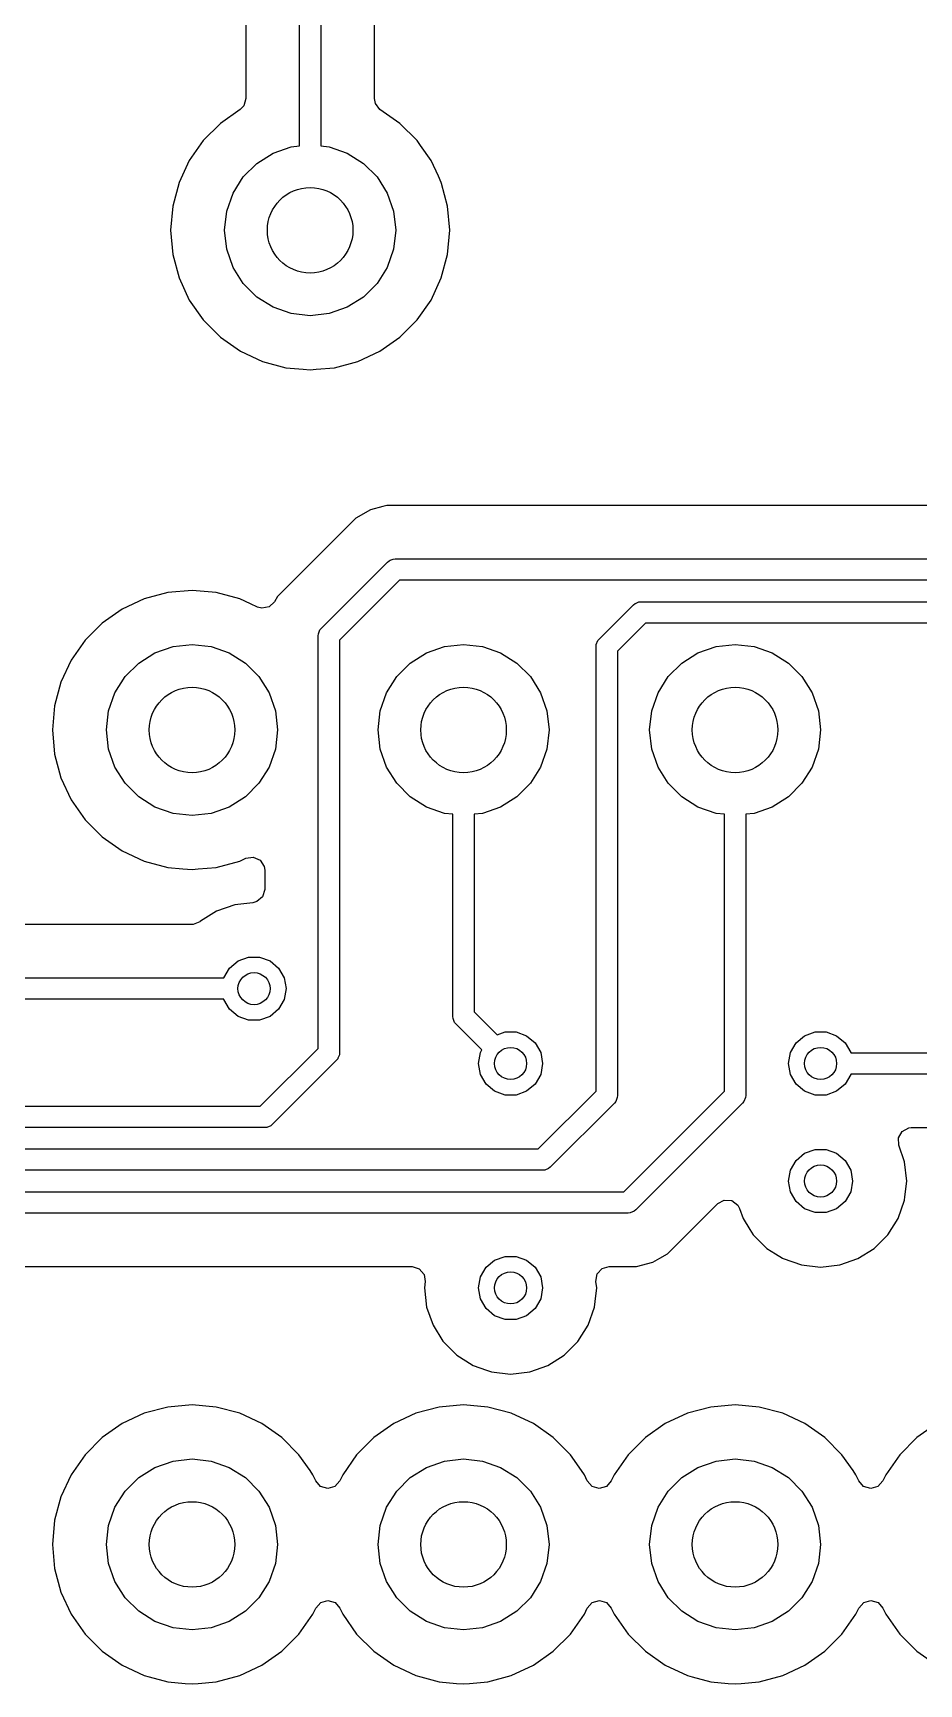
# Model space of a CAD drawing. Extents: x 2.85 to 10.26, y -4.55 to -2.42.
# Drawn here: x 5.863 to 6.19, y -3.776 to -3.168 of the extents above; entities that cross this region are included whole.
import ezdxf

# ---------------------------------------------------------------- set-up
doc = ezdxf.new("R2010")
doc.units = 0
doc.header["$MEASUREMENT"] = 0
doc.layers.add('BLACK', color=7, linetype='CONTINUOUS')

msp = doc.modelspace()

# ---------------------------------------------------------------- linework, layer by layer
at = {"layer": 'BLACK', "linetype": 'CONTINUOUS'}
for p, q in [((5.94191, -3.10488), (5.94191, -3.19186)), ((5.96161, -3.2093), (5.96161, -3.10138)), ((5.96949, -3.10301), (5.96949, -3.2093)), ((5.98919, -3.19186), (5.98919, -3.11319)), ((5.94191, -3.19186), (5.94113, -3.1945)), ((5.98956, -3.19371), (5.98919, -3.19186)), ((5.93983, -3.19586), (5.93251, -3.20098)), ((5.94113, -3.1945), (5.93983, -3.19586)), ((5.99127, -3.19586), (5.98956, -3.19371)), ((5.99859, -3.20098), (5.99127, -3.19586)), ((5.93251, -3.20098), (5.92618, -3.20732)), ((6.00492, -3.20732), (5.99859, -3.20098)), ((5.92618, -3.20732), (5.92104, -3.21466)), ((5.95189, -3.21198), (5.95854, -3.20965)), ((5.95854, -3.20965), (5.96161, -3.2093)), ((5.96949, -3.2093), (5.97256, -3.20965)), ((5.97256, -3.20965), (5.97922, -3.21198)), ((6.00621, -3.20916), (6.00492, -3.20732)), ((6.01006, -3.21466), (6.00621, -3.20916)), ((5.92104, -3.21466), (5.91725, -3.22278)), ((5.92104, -3.21466), (5.92104, -3.21466)), ((5.94093, -3.22072), (5.94591, -3.21573)), ((5.94591, -3.21573), (5.95189, -3.21198)), ((5.97922, -3.21198), (5.98519, -3.21573)), ((5.98519, -3.21573), (5.99018, -3.22072)), ((6.01277, -3.22047), (6.01006, -3.21466)), ((5.91725, -3.22278), (5.91494, -3.23143)), ((5.91725, -3.22278), (5.91725, -3.22278)), ((5.93717, -3.22669), (5.94093, -3.22072)), ((5.99018, -3.22072), (5.99393, -3.22669)), ((6.01385, -3.22278), (6.01277, -3.22047)), ((6.01396, -3.22318), (6.01385, -3.22278)), ((6.01385, -3.22278), (6.01385, -3.22278)), ((5.93484, -3.23335), (5.93717, -3.22669)), ((5.99393, -3.22669), (5.99626, -3.23335)), ((6.01617, -3.23143), (6.01396, -3.22318)), ((5.91494, -3.23143), (5.91415, -3.24035)), ((5.91494, -3.23143), (5.91494, -3.23143)), ((5.93406, -3.24035), (5.93484, -3.23335)), ((5.99626, -3.23335), (5.99705, -3.24035)), ((6.01695, -3.24035), (6.01617, -3.23143)), ((5.91415, -3.24035), (5.91415, -3.24035)), ((5.91415, -3.24035), (5.91494, -3.24928)), ((5.93484, -3.24736), (5.93406, -3.24035)), ((5.99705, -3.24035), (5.99626, -3.24736)), ((6.01617, -3.24928), (6.01695, -3.24035)), ((5.91494, -3.24928), (5.91494, -3.24928)), ((5.91494, -3.24928), (5.91725, -3.25793)), ((5.93717, -3.25402), (5.93484, -3.24736)), ((5.99626, -3.24736), (5.99393, -3.25402)), ((6.01385, -3.25793), (6.01617, -3.24928)), ((5.91725, -3.25793), (5.91725, -3.25793)), ((5.91725, -3.25793), (5.92104, -3.26605)), ((5.94093, -3.25999), (5.93717, -3.25402)), ((5.99393, -3.25402), (5.99018, -3.25999)), ((6.01006, -3.26605), (6.01385, -3.25793)), ((5.94591, -3.26498), (5.94093, -3.25999)), ((5.95189, -3.26873), (5.94591, -3.26498)), ((5.98519, -3.26498), (5.97922, -3.26873)), ((5.99018, -3.25999), (5.98519, -3.26498)), ((5.92104, -3.26605), (5.92104, -3.26605)), ((5.92104, -3.26605), (5.92618, -3.27339)), ((5.95854, -3.27106), (5.95189, -3.26873)), ((5.96555, -3.27185), (5.95854, -3.27106)), ((5.97256, -3.27106), (5.96555, -3.27185)), ((5.97922, -3.26873), (5.97256, -3.27106)), ((6.00492, -3.27339), (6.01006, -3.26605)), ((5.92618, -3.27339), (5.93251, -3.27973)), ((5.99859, -3.27973), (6.00492, -3.27339)), ((5.93251, -3.27973), (5.93251, -3.27973)), ((5.93251, -3.27973), (5.93985, -3.28486)), ((5.99125, -3.28486), (5.99859, -3.27973)), ((5.93985, -3.28486), (5.94797, -3.28865)), ((5.94797, -3.28865), (5.95663, -3.29097)), ((5.97448, -3.29097), (5.98313, -3.28865)), ((5.98313, -3.28865), (5.99125, -3.28486)), ((5.95663, -3.29097), (5.963, -3.29153)), ((5.963, -3.29153), (5.96555, -3.29175)), ((5.96555, -3.29175), (5.96778, -3.29156)), ((5.96555, -3.29175), (5.96555, -3.29175)), ((5.96555, -3.29175), (5.96555, -3.29175)), ((5.96778, -3.29156), (5.97448, -3.29097)), ((5.98772, -3.34332), (5.98233, -3.34644)), ((5.99235, -3.34209), (5.98772, -3.34332)), ((5.98772, -3.34332), (5.98772, -3.34332)), ((5.99374, -3.34171), (5.99235, -3.34209)), ((5.99235, -3.34209), (5.99235, -3.34209)), ((6.25459, -3.34171), (5.99374, -3.34171)), ((5.98233, -3.34644), (5.95352, -3.37525)), ((5.98233, -3.34644), (5.98233, -3.34644)), ((5.96966, -3.38698), (5.99407, -3.36257)), ((5.99407, -3.36257), (5.99466, -3.36208)), ((5.99466, -3.36208), (5.99508, -3.36191)), ((5.99508, -3.36191), (5.99608, -3.36149)), ((5.99608, -3.36149), (5.99685, -3.36142)), ((5.99685, -3.36142), (6.46299, -3.36142)), ((5.91312, -3.37379), (5.90447, -3.37611)), ((5.92205, -3.37301), (5.91312, -3.37379)), ((5.91312, -3.37379), (5.91312, -3.37379)), ((5.93097, -3.37379), (5.92205, -3.37301)), ((5.92205, -3.37301), (5.92205, -3.37301)), ((5.93963, -3.37611), (5.93097, -3.37379)), ((5.93097, -3.37379), (5.93097, -3.37379)), ((5.93097, -3.37379), (5.93097, -3.37379)), ((5.93097, -3.37379), (5.93097, -3.37379)), ((5.93097, -3.37379), (5.93097, -3.37379)), ((5.99848, -3.36929), (5.97638, -3.39139)), ((6.46136, -3.36929), (5.99848, -3.36929)), ((5.89635, -3.3799), (5.88901, -3.38504)), ((5.90447, -3.37611), (5.89635, -3.3799)), ((5.89635, -3.3799), (5.89635, -3.3799)), ((5.90447, -3.37611), (5.90447, -3.37611)), ((5.94363, -3.37798), (5.93963, -3.37611)), ((5.93963, -3.37611), (5.93963, -3.37611)), ((5.94613, -3.37914), (5.94363, -3.37798)), ((5.94773, -3.37958), (5.94613, -3.37914)), ((5.95043, -3.37906), (5.94773, -3.37958)), ((5.95242, -3.37716), (5.95043, -3.37906)), ((5.95352, -3.37525), (5.95242, -3.37716)), ((5.95352, -3.37525), (5.95352, -3.37525)), ((6.07202, -3.39092), (6.08462, -3.37832)), ((6.08462, -3.37832), (6.08521, -3.37783)), ((6.08521, -3.37783), (6.08563, -3.37766)), ((6.08563, -3.37766), (6.08663, -3.37724)), ((6.08663, -3.37724), (6.0874, -3.37717)), ((6.0874, -3.37717), (6.27874, -3.37717)), ((5.88901, -3.38504), (5.88268, -3.39137)), ((5.96917, -3.38758), (5.96966, -3.38698)), ((6.08903, -3.38504), (6.07874, -3.39533)), ((6.27711, -3.38504), (6.08903, -3.38504)), ((5.88268, -3.39137), (5.87754, -3.39871)), ((5.91504, -3.3937), (5.92205, -3.39291)), ((5.92205, -3.39291), (5.92906, -3.3937)), ((5.9685, -3.38976), (5.96858, -3.389)), ((5.9685, -3.54168), (5.9685, -3.38976)), ((5.96858, -3.389), (5.96917, -3.38758)), ((5.97638, -3.39139), (5.97638, -3.54331)), ((6.01504, -3.3937), (6.02205, -3.39291)), ((6.02205, -3.39291), (6.02906, -3.3937)), ((6.07087, -3.3937), (6.07094, -3.39293)), ((6.07094, -3.39293), (6.07153, -3.39151)), ((6.07153, -3.39151), (6.07202, -3.39092)), ((6.11504, -3.3937), (6.12205, -3.39291)), ((6.12205, -3.39291), (6.12906, -3.3937)), ((5.87754, -3.39871), (5.87375, -3.40683)), ((5.87754, -3.39871), (5.87754, -3.39871)), ((5.90241, -3.39978), (5.90838, -3.39603)), ((5.90838, -3.39603), (5.91504, -3.3937)), ((5.92906, -3.3937), (5.93571, -3.39603)), ((5.93571, -3.39603), (5.94168, -3.39978)), ((6.00241, -3.39978), (6.00838, -3.39603)), ((6.00838, -3.39603), (6.01504, -3.3937)), ((6.02906, -3.3937), (6.03571, -3.39603)), ((6.03571, -3.39603), (6.04168, -3.39978)), ((6.07087, -3.55742), (6.07087, -3.3937)), ((6.07874, -3.39533), (6.07874, -3.55906)), ((6.10241, -3.39978), (6.10838, -3.39603)), ((6.10838, -3.39603), (6.11504, -3.3937)), ((6.12906, -3.3937), (6.13571, -3.39603)), ((6.13571, -3.39603), (6.14168, -3.39978)), ((5.89367, -3.41074), (5.89742, -3.40477)), ((5.89742, -3.40477), (5.90241, -3.39978)), ((5.94168, -3.39978), (5.94667, -3.40477)), ((5.94667, -3.40477), (5.95042, -3.41074)), ((5.99367, -3.41074), (5.99742, -3.40477)), ((5.99742, -3.40477), (6.00241, -3.39978)), ((6.04168, -3.39978), (6.04667, -3.40477)), ((6.04667, -3.40477), (6.05042, -3.41074)), ((6.09367, -3.41074), (6.09742, -3.40477)), ((6.09742, -3.40477), (6.10241, -3.39978)), ((6.14168, -3.39978), (6.14667, -3.40477)), ((6.14667, -3.40477), (6.15042, -3.41074)), ((5.87375, -3.40683), (5.87143, -3.41548)), ((5.87375, -3.40683), (5.87375, -3.40683)), ((5.89134, -3.4174), (5.89367, -3.41074)), ((5.95042, -3.41074), (5.95275, -3.4174)), ((5.99134, -3.4174), (5.99367, -3.41074)), ((6.05042, -3.41074), (6.05275, -3.4174)), ((6.09134, -3.4174), (6.09367, -3.41074)), ((6.15042, -3.41074), (6.15275, -3.4174)), ((5.87143, -3.41548), (5.87065, -3.42441)), ((5.87143, -3.41548), (5.87143, -3.41548)), ((5.89055, -3.42441), (5.89134, -3.4174)), ((5.95275, -3.4174), (5.95354, -3.42441)), ((5.99055, -3.42441), (5.99134, -3.4174)), ((6.05275, -3.4174), (6.05354, -3.42441)), ((6.09055, -3.42441), (6.09134, -3.4174)), ((6.15275, -3.4174), (6.15354, -3.42441)), ((5.87065, -3.42441), (5.87065, -3.42441)), ((5.87065, -3.42441), (5.87143, -3.43333)), ((5.89134, -3.43142), (5.89055, -3.42441)), ((5.95354, -3.42441), (5.95275, -3.43142)), ((5.99134, -3.43142), (5.99055, -3.42441)), ((6.05354, -3.42441), (6.05275, -3.43142)), ((6.09134, -3.43142), (6.09055, -3.42441)), ((6.15354, -3.42441), (6.15275, -3.43142)), ((5.87143, -3.43333), (5.87143, -3.43333)), ((5.87143, -3.43333), (5.87375, -3.44199)), ((5.89367, -3.43808), (5.89134, -3.43142)), ((5.95275, -3.43142), (5.95042, -3.43808)), ((5.99367, -3.43808), (5.99134, -3.43142)), ((6.05275, -3.43142), (6.05042, -3.43808)), ((6.09367, -3.43808), (6.09134, -3.43142)), ((6.15275, -3.43142), (6.15042, -3.43808)), ((5.89742, -3.44405), (5.89367, -3.43808)), ((5.95042, -3.43808), (5.94667, -3.44405)), ((5.99742, -3.44405), (5.99367, -3.43808)), ((6.05042, -3.43808), (6.04667, -3.44405)), ((6.09742, -3.44405), (6.09367, -3.43808)), ((6.15042, -3.43808), (6.14667, -3.44405)), ((5.87375, -3.44199), (5.87375, -3.44199)), ((5.87375, -3.44199), (5.87754, -3.45011)), ((5.90241, -3.44903), (5.89742, -3.44405)), ((5.94667, -3.44405), (5.94168, -3.44903)), ((6.00241, -3.44903), (5.99742, -3.44405)), ((6.04667, -3.44405), (6.04168, -3.44903)), ((6.10241, -3.44903), (6.09742, -3.44405)), ((6.14667, -3.44405), (6.14168, -3.44903)), ((5.87754, -3.45011), (5.87754, -3.45011)), ((5.87754, -3.45011), (5.88268, -3.45745)), ((5.90838, -3.45279), (5.90241, -3.44903)), ((5.91504, -3.45512), (5.90838, -3.45279)), ((5.93571, -3.45279), (5.92906, -3.45512)), ((5.94168, -3.44903), (5.93571, -3.45279)), ((6.00838, -3.45279), (6.00241, -3.44903)), ((6.01504, -3.45512), (6.00838, -3.45279)), ((6.03571, -3.45279), (6.02906, -3.45512)), ((6.04168, -3.44903), (6.03571, -3.45279)), ((6.10838, -3.45279), (6.10241, -3.44903)), ((6.11504, -3.45512), (6.10838, -3.45279)), ((6.13571, -3.45279), (6.12906, -3.45512)), ((6.14168, -3.44903), (6.13571, -3.45279)), ((5.88268, -3.45745), (5.88901, -3.46378)), ((5.92205, -3.45591), (5.91504, -3.45512)), ((5.92906, -3.45512), (5.92205, -3.45591)), ((6.01811, -3.45546), (6.01504, -3.45512)), ((6.01811, -3.52992), (6.01811, -3.45546)), ((6.02906, -3.45512), (6.02598, -3.45546)), ((6.02598, -3.45546), (6.02598, -3.52829)), ((6.11811, -3.45546), (6.11504, -3.45512)), ((6.11811, -3.55742), (6.11811, -3.45546)), ((6.12906, -3.45512), (6.12598, -3.45546)), ((6.12598, -3.45546), (6.12598, -3.55906)), ((5.88901, -3.46378), (5.88901, -3.46378)), ((5.88901, -3.46378), (5.89635, -3.46892)), ((5.89635, -3.46892), (5.90447, -3.47271)), ((5.93963, -3.47271), (5.94185, -3.47167)), ((5.94185, -3.47167), (5.94457, -3.47125)), ((5.94457, -3.47125), (5.94708, -3.47238)), ((5.90447, -3.47271), (5.91312, -3.47503)), ((5.91312, -3.47503), (5.91871, -3.47551)), ((5.91871, -3.47551), (5.92205, -3.47581)), ((5.92205, -3.47581), (5.92428, -3.47561)), ((5.92205, -3.47581), (5.92205, -3.47581)), ((5.92205, -3.47581), (5.92205, -3.47581)), ((5.92428, -3.47561), (5.93097, -3.47503)), ((5.93097, -3.47503), (5.93963, -3.47271)), ((5.94708, -3.47238), (5.94859, -3.47468)), ((5.94859, -3.47468), (5.9488, -3.47609)), ((5.9488, -3.47609), (5.9488, -3.48317)), ((5.9488, -3.48317), (5.94802, -3.48581)), ((5.93782, -3.48876), (5.93112, -3.49111)), ((5.94446, -3.48802), (5.93782, -3.48876)), ((5.93782, -3.48876), (5.93782, -3.48876)), ((5.94595, -3.48761), (5.94446, -3.48802)), ((5.94802, -3.48581), (5.94595, -3.48761)), ((5.92195, -3.49604), (5.83165, -3.49604)), ((5.92245, -3.49602), (5.92195, -3.49604)), ((5.92487, -3.49503), (5.92245, -3.49602)), ((5.92488, -3.49504), (5.92487, -3.49503)), ((5.92491, -3.49501), (5.92488, -3.49504)), ((5.925, -3.49498), (5.92491, -3.49501)), ((5.92511, -3.49489), (5.925, -3.49498)), ((5.93112, -3.49111), (5.92511, -3.49489)), ((5.93898, -3.50946), (5.94283, -3.50805)), ((5.94283, -3.50805), (5.94693, -3.50805)), ((5.94693, -3.50805), (5.95079, -3.50946)), ((5.93378, -3.51565), (5.93583, -3.51209)), ((5.93583, -3.51209), (5.93898, -3.50946)), ((5.95079, -3.50946), (5.95393, -3.51209)), ((5.95393, -3.51209), (5.95598, -3.51565)), ((5.58037, -3.51575), (5.93377, -3.51575)), ((5.93377, -3.51575), (5.93378, -3.51565)), ((5.95598, -3.51565), (5.95669, -3.51969)), ((5.95669, -3.51969), (5.95598, -3.52372)), ((5.93377, -3.52362), (5.57874, -3.52362)), ((5.93378, -3.52372), (5.93377, -3.52362)), ((5.93583, -3.52728), (5.93378, -3.52372)), ((5.95598, -3.52372), (5.95393, -3.52728)), ((5.93898, -3.52991), (5.93583, -3.52728)), ((5.94283, -3.53132), (5.93898, -3.52991)), ((5.94693, -3.53132), (5.94283, -3.53132)), ((5.95079, -3.52991), (5.94693, -3.53132)), ((5.95393, -3.52728), (5.95079, -3.52991)), ((6.01819, -3.53069), (6.01811, -3.52992)), ((6.01877, -3.53211), (6.01819, -3.53069)), ((6.01926, -3.53271), (6.01877, -3.53211)), ((6.02882, -3.54226), (6.01926, -3.53271)), ((6.02598, -3.52829), (6.03438, -3.53668)), ((6.03438, -3.53668), (6.03732, -3.53561)), ((6.03732, -3.53561), (6.04142, -3.53561)), ((6.04142, -3.53561), (6.04528, -3.53702)), ((6.04528, -3.53702), (6.04842, -3.53965)), ((6.1445, -3.53965), (6.14764, -3.53702)), ((6.14764, -3.53702), (6.15149, -3.53561)), ((6.15149, -3.53561), (6.15559, -3.53561)), ((6.15559, -3.53561), (6.15945, -3.53702)), ((6.15945, -3.53702), (6.16259, -3.53965)), ((5.94719, -3.56299), (5.9685, -3.54168)), ((5.9763, -3.54408), (5.97579, -3.54531)), ((5.97638, -3.54331), (5.9763, -3.54408)), ((6.02756, -3.54724), (6.02827, -3.5432)), ((6.02827, -3.5432), (6.02882, -3.54226)), ((6.04842, -3.53965), (6.05047, -3.5432)), ((6.05047, -3.5432), (6.05118, -3.54724)), ((6.14173, -3.54724), (6.14244, -3.5432)), ((6.14244, -3.5432), (6.1445, -3.53965)), ((6.16259, -3.53965), (6.16464, -3.5432)), ((6.16464, -3.5432), (6.16466, -3.54331)), ((6.16466, -3.54331), (6.77261, -3.54331)), ((5.97522, -3.54609), (5.9516, -3.56971)), ((5.97571, -3.54549), (5.97522, -3.54609)), ((5.97579, -3.54531), (5.97571, -3.54549)), ((6.02827, -3.55128), (6.02756, -3.54724)), ((6.03032, -3.55484), (6.02827, -3.55128)), ((6.05047, -3.55128), (6.04842, -3.55484)), ((6.05118, -3.54724), (6.05047, -3.55128)), ((6.14244, -3.55128), (6.14173, -3.54724)), ((6.1445, -3.55484), (6.14244, -3.55128)), ((6.16464, -3.55128), (6.16259, -3.55484)), ((6.16466, -3.55118), (6.16464, -3.55128)), ((6.77424, -3.55118), (6.16466, -3.55118)), ((6.03346, -3.55747), (6.03032, -3.55484)), ((6.04842, -3.55484), (6.04528, -3.55747)), ((6.04955, -3.57874), (6.07087, -3.55742)), ((6.08105, -3.59449), (6.11811, -3.55742)), ((6.14764, -3.55747), (6.1445, -3.55484)), ((6.16259, -3.55484), (6.15945, -3.55747)), ((5.59843, -3.56299), (5.94719, -3.56299)), ((6.03732, -3.55888), (6.03346, -3.55747)), ((6.04142, -3.55888), (6.03732, -3.55888)), ((6.04528, -3.55747), (6.04142, -3.55888)), ((6.07759, -3.56184), (6.05396, -3.58546)), ((6.07808, -3.56124), (6.07759, -3.56184)), ((6.07822, -3.56089), (6.07808, -3.56124)), ((6.07866, -3.55982), (6.07822, -3.56089)), ((6.07874, -3.55906), (6.07866, -3.55982)), ((6.12483, -3.56184), (6.08546, -3.60121)), ((6.12532, -3.56124), (6.12483, -3.56184)), ((6.12591, -3.55982), (6.12532, -3.56124)), ((6.12598, -3.55906), (6.12591, -3.55982)), ((6.15149, -3.55888), (6.14764, -3.55747)), ((6.15559, -3.55888), (6.15149, -3.55888)), ((6.15945, -3.55747), (6.15559, -3.55888)), ((5.94882, -3.57087), (5.60006, -3.57087)), ((5.94959, -3.57079), (5.94882, -3.57087)), ((5.95101, -3.5702), (5.94959, -3.57079)), ((5.9516, -3.56971), (5.95101, -3.5702)), ((6.18218, -3.57463), (6.18355, -3.57225)), ((6.18232, -3.57738), (6.18218, -3.57463)), ((6.18355, -3.57225), (6.18599, -3.57098)), ((6.18599, -3.57098), (6.18693, -3.57089)), ((6.18693, -3.57089), (6.77083, -3.57089)), ((5.62205, -3.57874), (6.04955, -3.57874)), ((6.1445, -3.58296), (6.14764, -3.58032)), ((6.14764, -3.58032), (6.15149, -3.57892)), ((6.15149, -3.57892), (6.15559, -3.57892)), ((6.15559, -3.57892), (6.15945, -3.58032)), ((6.15945, -3.58032), (6.16259, -3.58296)), ((6.18446, -3.58349), (6.18232, -3.57738)), ((6.05118, -3.58661), (5.62368, -3.58661)), ((6.05195, -3.58654), (6.05118, -3.58661)), ((6.05337, -3.58595), (6.05195, -3.58654)), ((6.05396, -3.58546), (6.05337, -3.58595)), ((6.14173, -3.59055), (6.14244, -3.58651)), ((6.14244, -3.58651), (6.1445, -3.58296)), ((6.16259, -3.58296), (6.16464, -3.58651)), ((6.16464, -3.58651), (6.16535, -3.59055)), ((6.18526, -3.59055), (6.18446, -3.58349)), ((6.18446, -3.58349), (6.18446, -3.58349)), ((6.14244, -3.59459), (6.14173, -3.59055)), ((6.16535, -3.59055), (6.16464, -3.59459)), ((6.1846, -3.59637), (6.18526, -3.59055)), ((6.18526, -3.59055), (6.18526, -3.59055)), ((5.63971, -3.59449), (6.08105, -3.59449)), ((6.102, -3.61254), (6.11565, -3.59888)), ((6.11565, -3.59888), (6.11807, -3.59757)), ((6.11807, -3.59757), (6.12081, -3.59776)), ((6.12081, -3.59776), (6.12301, -3.59941)), ((6.12301, -3.59941), (6.12371, -3.60072)), ((6.1445, -3.59814), (6.14244, -3.59459)), ((6.14764, -3.60078), (6.1445, -3.59814)), ((6.16259, -3.59814), (6.15945, -3.60078)), ((6.16464, -3.59459), (6.16259, -3.59814)), ((6.18212, -3.60431), (6.18446, -3.59761)), ((6.18446, -3.59761), (6.1846, -3.59637)), ((6.08268, -3.60236), (5.64134, -3.60236)), ((6.08345, -3.60229), (6.08268, -3.60236)), ((6.08486, -3.6017), (6.08345, -3.60229)), ((6.08546, -3.60121), (6.08486, -3.6017)), ((6.12371, -3.60072), (6.12497, -3.60431)), ((6.12497, -3.60431), (6.12754, -3.60841)), ((6.15149, -3.60218), (6.14764, -3.60078)), ((6.15559, -3.60218), (6.15149, -3.60218)), ((6.15945, -3.60078), (6.15559, -3.60218)), ((6.17834, -3.61033), (6.18212, -3.60431)), ((6.12754, -3.60841), (6.12875, -3.61033)), ((6.12875, -3.61033), (6.13377, -3.61535)), ((6.17332, -3.61535), (6.17834, -3.61033)), ((6.09439, -3.61896), (6.09719, -3.61734)), ((6.09719, -3.61734), (6.1016, -3.61294)), ((6.1016, -3.61294), (6.102, -3.61254)), ((6.1016, -3.61294), (6.1016, -3.61294)), ((6.102, -3.61254), (6.102, -3.61254)), ((6.13377, -3.61535), (6.13695, -3.61734)), ((6.13695, -3.61734), (6.13952, -3.61896)), ((6.1673, -3.61913), (6.17332, -3.61535)), ((5.6548, -3.62207), (6.00308, -3.62207)), ((6.00308, -3.62207), (6.00572, -3.62284)), ((6.00572, -3.62284), (6.00752, -3.62492)), ((6.02827, -3.62588), (6.03032, -3.62233)), ((6.03032, -3.62233), (6.03346, -3.61969)), ((6.03346, -3.61969), (6.03732, -3.61829)), ((6.03732, -3.61829), (6.04142, -3.61829)), ((6.04142, -3.61829), (6.04528, -3.61969)), ((6.04528, -3.61969), (6.04842, -3.62233)), ((6.04842, -3.62233), (6.05047, -3.62588)), ((6.07129, -3.62479), (6.07315, -3.62276)), ((6.07315, -3.62276), (6.07566, -3.62207)), ((6.07566, -3.62207), (6.07926, -3.62207)), ((6.07926, -3.62207), (6.07927, -3.62207)), ((6.07927, -3.62207), (6.07956, -3.62207)), ((6.07956, -3.62207), (6.08579, -3.62207)), ((6.08579, -3.62207), (6.0918, -3.62046)), ((6.08579, -3.62207), (6.08579, -3.62207)), ((6.0918, -3.62046), (6.09439, -3.61896)), ((6.13952, -3.61896), (6.13978, -3.61913)), ((6.13978, -3.61913), (6.14649, -3.62147)), ((6.14649, -3.62147), (6.14649, -3.62147)), ((6.14649, -3.62147), (6.15354, -3.62227)), ((6.15354, -3.62227), (6.1606, -3.62147)), ((6.15354, -3.62227), (6.15354, -3.62227)), ((6.15354, -3.62227), (6.15354, -3.62227)), ((6.1606, -3.62147), (6.1673, -3.61913)), ((6.1606, -3.62147), (6.1606, -3.62147)), ((6.1606, -3.62147), (6.1606, -3.62147)), ((6.00752, -3.62492), (6.00793, -3.6275)), ((6.00793, -3.6275), (6.00765, -3.62992)), ((6.00765, -3.62992), (6.00765, -3.62992)), ((6.00765, -3.62992), (6.00845, -3.63698)), ((6.02756, -3.62992), (6.02827, -3.62588)), ((6.02827, -3.63396), (6.02756, -3.62992)), ((6.05047, -3.62588), (6.05118, -3.62992)), ((6.05118, -3.62992), (6.05047, -3.63396)), ((6.07053, -3.63487), (6.07109, -3.62992)), ((6.07081, -3.6275), (6.07129, -3.62479)), ((6.07109, -3.62992), (6.07081, -3.6275)), ((6.07109, -3.62992), (6.07109, -3.62992)), ((6.03032, -3.63751), (6.02827, -3.63396)), ((6.05047, -3.63396), (6.04842, -3.63751)), ((6.07029, -3.63698), (6.07053, -3.63487)), ((6.00845, -3.63698), (6.00845, -3.63698)), ((6.00845, -3.63698), (6.0108, -3.64368)), ((6.03346, -3.64015), (6.03032, -3.63751)), ((6.03732, -3.64155), (6.03346, -3.64015)), ((6.04142, -3.64155), (6.03732, -3.64155)), ((6.04528, -3.64015), (6.04142, -3.64155)), ((6.04842, -3.63751), (6.04528, -3.64015)), ((6.06794, -3.64368), (6.07029, -3.63698)), ((6.0108, -3.64368), (6.01447, -3.64953)), ((6.06417, -3.6497), (6.06794, -3.64368)), ((6.01447, -3.64953), (6.01457, -3.6497)), ((6.01457, -3.6497), (6.0196, -3.65472)), ((6.0196, -3.65472), (6.02283, -3.65675)), ((6.05313, -3.6585), (6.05914, -3.65472)), ((6.05914, -3.65472), (6.06417, -3.6497)), ((6.02283, -3.65675), (6.02429, -3.65767)), ((6.02429, -3.65767), (6.02561, -3.6585)), ((6.02561, -3.6585), (6.03049, -3.6602)), ((6.03049, -3.6602), (6.03231, -3.66084)), ((6.04643, -3.66084), (6.05313, -3.6585)), ((6.03231, -3.66084), (6.03231, -3.66084)), ((6.03231, -3.66084), (6.03937, -3.66164)), ((6.03937, -3.66164), (6.04643, -3.66084)), ((6.03937, -3.66164), (6.03937, -3.66164)), ((6.03937, -3.66164), (6.03937, -3.66164)), ((6.04643, -3.66084), (6.04643, -3.66084)), ((6.04643, -3.66084), (6.04643, -3.66084)), ((5.90447, -3.67611), (5.89635, -3.6799)), ((5.91312, -3.67379), (5.90447, -3.67611)), ((5.90447, -3.67611), (5.90447, -3.67611)), ((5.92205, -3.67301), (5.91312, -3.67379)), ((5.91312, -3.67379), (5.91312, -3.67379)), ((5.93097, -3.67379), (5.92205, -3.67301)), ((5.92205, -3.67301), (5.92205, -3.67301)), ((5.93963, -3.67611), (5.93097, -3.67379)), ((5.93097, -3.67379), (5.93097, -3.67379)), ((5.93097, -3.67379), (5.93097, -3.67379)), ((5.93097, -3.67379), (5.93097, -3.67379)), ((5.93097, -3.67379), (5.93097, -3.67379)), ((5.94775, -3.6799), (5.93963, -3.67611)), ((5.93963, -3.67611), (5.93963, -3.67611)), ((6.00447, -3.67611), (5.99635, -3.6799)), ((6.01312, -3.67379), (6.00447, -3.67611)), ((6.00447, -3.67611), (6.00447, -3.67611)), ((6.02205, -3.67301), (6.01312, -3.67379)), ((6.01312, -3.67379), (6.01312, -3.67379)), ((6.03097, -3.67379), (6.02205, -3.67301)), ((6.02205, -3.67301), (6.02205, -3.67301)), ((6.03963, -3.67611), (6.03097, -3.67379)), ((6.03097, -3.67379), (6.03097, -3.67379)), ((6.03097, -3.67379), (6.03097, -3.67379)), ((6.03097, -3.67379), (6.03097, -3.67379)), ((6.03097, -3.67379), (6.03097, -3.67379)), ((6.04775, -3.6799), (6.03963, -3.67611)), ((6.03963, -3.67611), (6.03963, -3.67611)), ((6.10447, -3.67611), (6.09635, -3.6799)), ((6.11312, -3.67379), (6.10447, -3.67611)), ((6.10447, -3.67611), (6.10447, -3.67611)), ((6.12205, -3.67301), (6.11312, -3.67379)), ((6.11312, -3.67379), (6.11312, -3.67379)), ((6.13097, -3.67379), (6.12205, -3.67301)), ((6.12205, -3.67301), (6.12205, -3.67301)), ((6.13963, -3.67611), (6.13097, -3.67379)), ((6.13097, -3.67379), (6.13097, -3.67379)), ((6.13097, -3.67379), (6.13097, -3.67379)), ((6.13097, -3.67379), (6.13097, -3.67379)), ((6.13097, -3.67379), (6.13097, -3.67379)), ((6.14775, -3.6799), (6.13963, -3.67611)), ((6.13963, -3.67611), (6.13963, -3.67611)), ((5.88901, -3.68504), (5.88268, -3.69137)), ((5.89635, -3.6799), (5.88901, -3.68504)), ((5.89635, -3.6799), (5.89635, -3.6799)), ((5.95508, -3.68504), (5.94775, -3.6799)), ((5.94775, -3.6799), (5.94775, -3.6799)), ((5.96142, -3.69137), (5.95508, -3.68504)), ((5.98901, -3.68504), (5.98268, -3.69137)), ((5.99635, -3.6799), (5.98901, -3.68504)), ((5.99635, -3.6799), (5.99635, -3.6799)), ((6.05508, -3.68504), (6.04775, -3.6799)), ((6.04775, -3.6799), (6.04775, -3.6799)), ((6.06142, -3.69137), (6.05508, -3.68504)), ((6.08901, -3.68504), (6.08268, -3.69137)), ((6.09635, -3.6799), (6.08901, -3.68504)), ((6.09635, -3.6799), (6.09635, -3.6799)), ((6.15508, -3.68504), (6.14775, -3.6799)), ((6.14775, -3.6799), (6.14775, -3.6799)), ((6.16142, -3.69137), (6.15508, -3.68504)), ((6.18901, -3.68504), (6.18268, -3.69137)), ((6.19635, -3.6799), (6.18901, -3.68504)), ((5.88268, -3.69137), (5.87754, -3.69871)), ((5.90241, -3.69978), (5.90838, -3.69603)), ((5.90838, -3.69603), (5.91504, -3.6937)), ((5.91504, -3.6937), (5.92205, -3.69291)), ((5.92205, -3.69291), (5.92906, -3.6937)), ((5.92906, -3.6937), (5.93571, -3.69603)), ((5.93571, -3.69603), (5.94168, -3.69978)), ((5.96552, -3.69723), (5.96142, -3.69137)), ((5.96142, -3.69137), (5.96142, -3.69137)), ((5.96656, -3.69871), (5.96552, -3.69723)), ((5.98268, -3.69137), (5.97754, -3.69871)), ((6.00241, -3.69978), (6.00838, -3.69603)), ((6.00838, -3.69603), (6.01504, -3.6937)), ((6.01504, -3.6937), (6.02205, -3.69291)), ((6.02205, -3.69291), (6.02906, -3.6937)), ((6.02906, -3.6937), (6.03571, -3.69603)), ((6.03571, -3.69603), (6.04168, -3.69978)), ((6.06552, -3.69723), (6.06142, -3.69137)), ((6.06142, -3.69137), (6.06142, -3.69137)), ((6.06656, -3.69871), (6.06552, -3.69723)), ((6.08268, -3.69137), (6.07754, -3.69871)), ((6.10241, -3.69978), (6.10838, -3.69603)), ((6.10838, -3.69603), (6.11504, -3.6937)), ((6.11504, -3.6937), (6.12205, -3.69291)), ((6.12205, -3.69291), (6.12906, -3.6937)), ((6.12906, -3.6937), (6.13571, -3.69603)), ((6.13571, -3.69603), (6.14168, -3.69978)), ((6.16552, -3.69723), (6.16142, -3.69137)), ((6.16142, -3.69137), (6.16142, -3.69137)), ((6.16656, -3.69871), (6.16552, -3.69723)), ((6.18268, -3.69137), (6.17754, -3.69871)), ((5.87754, -3.69871), (5.87375, -3.70683)), ((5.87754, -3.69871), (5.87754, -3.69871)), ((5.89742, -3.70477), (5.90241, -3.69978)), ((5.94168, -3.69978), (5.94667, -3.70477)), ((5.96762, -3.701), (5.96656, -3.69871)), ((5.96656, -3.69871), (5.96656, -3.69871)), ((5.96938, -3.70302), (5.96762, -3.701)), ((5.97201, -3.70381), (5.96938, -3.70302)), ((5.97465, -3.70306), (5.97201, -3.70381)), ((5.97647, -3.701), (5.97465, -3.70306)), ((5.97754, -3.69871), (5.97647, -3.701)), ((5.97754, -3.69871), (5.97754, -3.69871)), ((5.99742, -3.70477), (6.00241, -3.69978)), ((6.04168, -3.69978), (6.04667, -3.70477)), ((6.06762, -3.701), (6.06656, -3.69871)), ((6.06656, -3.69871), (6.06656, -3.69871)), ((6.06938, -3.70302), (6.06762, -3.701)), ((6.07201, -3.70381), (6.06938, -3.70302)), ((6.07465, -3.70306), (6.07201, -3.70381)), ((6.07647, -3.701), (6.07465, -3.70306)), ((6.07754, -3.69871), (6.07647, -3.701)), ((6.07754, -3.69871), (6.07754, -3.69871)), ((6.09742, -3.70477), (6.10241, -3.69978)), ((6.14168, -3.69978), (6.14667, -3.70477)), ((6.16762, -3.701), (6.16656, -3.69871)), ((6.16656, -3.69871), (6.16656, -3.69871)), ((6.16938, -3.70302), (6.16762, -3.701)), ((6.17201, -3.70381), (6.16938, -3.70302)), ((6.17465, -3.70306), (6.17201, -3.70381)), ((6.17647, -3.701), (6.17465, -3.70306)), ((6.17754, -3.69871), (6.17647, -3.701)), ((6.17754, -3.69871), (6.17754, -3.69871)), ((5.87375, -3.70683), (5.87143, -3.71548)), ((5.87375, -3.70683), (5.87375, -3.70683)), ((5.89367, -3.71074), (5.89742, -3.70477)), ((5.94667, -3.70477), (5.95042, -3.71074)), ((5.99367, -3.71074), (5.99742, -3.70477)), ((6.04667, -3.70477), (6.05042, -3.71074)), ((6.09367, -3.71074), (6.09742, -3.70477)), ((6.14667, -3.70477), (6.15042, -3.71074)), ((5.87143, -3.71548), (5.87065, -3.72441)), ((5.87143, -3.71548), (5.87143, -3.71548)), ((5.89134, -3.7174), (5.89367, -3.71074)), ((5.95042, -3.71074), (5.95275, -3.7174)), ((5.99134, -3.7174), (5.99367, -3.71074)), ((6.05042, -3.71074), (6.05275, -3.7174)), ((6.09134, -3.7174), (6.09367, -3.71074)), ((6.15042, -3.71074), (6.15275, -3.7174)), ((5.89055, -3.72441), (5.89134, -3.7174)), ((5.95275, -3.7174), (5.95354, -3.72441)), ((5.99055, -3.72441), (5.99134, -3.7174)), ((6.05275, -3.7174), (6.05354, -3.72441)), ((6.09055, -3.72441), (6.09134, -3.7174)), ((6.15275, -3.7174), (6.15354, -3.72441)), ((5.87065, -3.72441), (5.87143, -3.73333)), ((5.87065, -3.72441), (5.87065, -3.72441)), ((5.89134, -3.73142), (5.89055, -3.72441)), ((5.95354, -3.72441), (5.95275, -3.73142)), ((5.99134, -3.73142), (5.99055, -3.72441)), ((6.05354, -3.72441), (6.05275, -3.73142)), ((6.09134, -3.73142), (6.09055, -3.72441)), ((6.15354, -3.72441), (6.15275, -3.73142)), ((5.87143, -3.73333), (5.87143, -3.73333)), ((5.87143, -3.73333), (5.87375, -3.74199)), ((5.89367, -3.73808), (5.89134, -3.73142)), ((5.95275, -3.73142), (5.95042, -3.73808)), ((5.99367, -3.73808), (5.99134, -3.73142)), ((6.05275, -3.73142), (6.05042, -3.73808)), ((6.09367, -3.73808), (6.09134, -3.73142)), ((6.15275, -3.73142), (6.15042, -3.73808)), ((5.89742, -3.74405), (5.89367, -3.73808)), ((5.95042, -3.73808), (5.94667, -3.74405)), ((5.99742, -3.74405), (5.99367, -3.73808)), ((6.05042, -3.73808), (6.04667, -3.74405)), ((6.09742, -3.74405), (6.09367, -3.73808)), ((6.15042, -3.73808), (6.14667, -3.74405)), ((5.87375, -3.74199), (5.87375, -3.74199)), ((5.87375, -3.74199), (5.87754, -3.75011)), ((5.90241, -3.74903), (5.89742, -3.74405)), ((5.94667, -3.74405), (5.94168, -3.74903)), ((5.96762, -3.74782), (5.96944, -3.74576)), ((5.96944, -3.74576), (5.97209, -3.74501)), ((5.97209, -3.74501), (5.97472, -3.7458)), ((5.97472, -3.7458), (5.97647, -3.74782)), ((6.00241, -3.74903), (5.99742, -3.74405)), ((6.04667, -3.74405), (6.04168, -3.74903)), ((6.06762, -3.74782), (6.06944, -3.74576)), ((6.06944, -3.74576), (6.07209, -3.74501)), ((6.07209, -3.74501), (6.07472, -3.7458)), ((6.07472, -3.7458), (6.07647, -3.74782)), ((6.10241, -3.74903), (6.09742, -3.74405)), ((6.14667, -3.74405), (6.14168, -3.74903)), ((6.16762, -3.74782), (6.16944, -3.74576)), ((6.16944, -3.74576), (6.17209, -3.74501)), ((6.17209, -3.74501), (6.17472, -3.7458)), ((6.17472, -3.7458), (6.17647, -3.74782)), ((5.87754, -3.75011), (5.87754, -3.75011)), ((5.87754, -3.75011), (5.88268, -3.75745)), ((5.90838, -3.75279), (5.90241, -3.74903)), ((5.94168, -3.74903), (5.93571, -3.75279)), ((5.96142, -3.75745), (5.96656, -3.75011)), ((5.96656, -3.75011), (5.96762, -3.74782)), ((5.97647, -3.74782), (5.97754, -3.75011)), ((5.97754, -3.75011), (5.97754, -3.75011)), ((5.97754, -3.75011), (5.98268, -3.75745)), ((6.00838, -3.75279), (6.00241, -3.74903)), ((6.04168, -3.74903), (6.03571, -3.75279)), ((6.06142, -3.75745), (6.06656, -3.75011)), ((6.06656, -3.75011), (6.06762, -3.74782)), ((6.07647, -3.74782), (6.07754, -3.75011)), ((6.07754, -3.75011), (6.07754, -3.75011)), ((6.07754, -3.75011), (6.08268, -3.75745)), ((6.10838, -3.75279), (6.10241, -3.74903)), ((6.14168, -3.74903), (6.13571, -3.75279)), ((6.16142, -3.75745), (6.16656, -3.75011)), ((6.16656, -3.75011), (6.16762, -3.74782)), ((6.17647, -3.74782), (6.17754, -3.75011)), ((6.17754, -3.75011), (6.17754, -3.75011)), ((6.17754, -3.75011), (6.18268, -3.75745)), ((5.88268, -3.75745), (5.88901, -3.76378)), ((5.91504, -3.75512), (5.90838, -3.75279)), ((5.92205, -3.75591), (5.91504, -3.75512)), ((5.92906, -3.75512), (5.92205, -3.75591)), ((5.93571, -3.75279), (5.92906, -3.75512)), ((5.95508, -3.76378), (5.96142, -3.75745)), ((5.98268, -3.75745), (5.98901, -3.76378)), ((6.01504, -3.75512), (6.00838, -3.75279)), ((6.02205, -3.75591), (6.01504, -3.75512)), ((6.02906, -3.75512), (6.02205, -3.75591)), ((6.03571, -3.75279), (6.02906, -3.75512)), ((6.05508, -3.76378), (6.06142, -3.75745)), ((6.08268, -3.75745), (6.08901, -3.76378)), ((6.11504, -3.75512), (6.10838, -3.75279)), ((6.12205, -3.75591), (6.11504, -3.75512)), ((6.12906, -3.75512), (6.12205, -3.75591)), ((6.13571, -3.75279), (6.12906, -3.75512)), ((6.15508, -3.76378), (6.16142, -3.75745)), ((6.18268, -3.75745), (6.18901, -3.76378)), ((5.88901, -3.76378), (5.88901, -3.76378)), ((5.88901, -3.76378), (5.89635, -3.76892)), ((5.94775, -3.76892), (5.95508, -3.76378)), ((5.98901, -3.76378), (5.98901, -3.76378)), ((5.98901, -3.76378), (5.99635, -3.76892)), ((6.04775, -3.76892), (6.05508, -3.76378)), ((6.08901, -3.76378), (6.08901, -3.76378)), ((6.08901, -3.76378), (6.09635, -3.76892)), ((6.14775, -3.76892), (6.15508, -3.76378)), ((6.18901, -3.76378), (6.18901, -3.76378)), ((6.18901, -3.76378), (6.19635, -3.76892)), ((5.89635, -3.76892), (5.90447, -3.77271)), ((5.93963, -3.77271), (5.94775, -3.76892)), ((5.99635, -3.76892), (6.00447, -3.77271)), ((6.03963, -3.77271), (6.04775, -3.76892)), ((6.09635, -3.76892), (6.10447, -3.77271)), ((6.13963, -3.77271), (6.14775, -3.76892)), ((5.90447, -3.77271), (5.90447, -3.77271)), ((5.90447, -3.77271), (5.90447, -3.77271)), ((5.90447, -3.77271), (5.9063, -3.7732)), ((5.9063, -3.7732), (5.91312, -3.77502)), ((5.91312, -3.77502), (5.9195, -3.77558)), ((5.9195, -3.77558), (5.92205, -3.77581)), ((5.92205, -3.77581), (5.92428, -3.77561)), ((5.92205, -3.77581), (5.92205, -3.77581)), ((5.92205, -3.77581), (5.92205, -3.77581)), ((5.92428, -3.77561), (5.93097, -3.77502)), ((5.93097, -3.77502), (5.93963, -3.77271)), ((6.00447, -3.77271), (6.00447, -3.77271)), ((6.00447, -3.77271), (6.00447, -3.77271)), ((6.00447, -3.77271), (6.0063, -3.7732)), ((6.0063, -3.7732), (6.01312, -3.77502)), ((6.01312, -3.77502), (6.0195, -3.77558)), ((6.0195, -3.77558), (6.02205, -3.77581)), ((6.02205, -3.77581), (6.02428, -3.77561)), ((6.02205, -3.77581), (6.02205, -3.77581)), ((6.02205, -3.77581), (6.02205, -3.77581)), ((6.02428, -3.77561), (6.03097, -3.77502)), ((6.03097, -3.77502), (6.03963, -3.77271)), ((6.10447, -3.77271), (6.10447, -3.77271)), ((6.10447, -3.77271), (6.10447, -3.77271)), ((6.10447, -3.77271), (6.1063, -3.7732)), ((6.1063, -3.7732), (6.11312, -3.77502)), ((6.11312, -3.77502), (6.1195, -3.77558)), ((6.1195, -3.77558), (6.12205, -3.77581)), ((6.12205, -3.77581), (6.12428, -3.77561)), ((6.12205, -3.77581), (6.12205, -3.77581)), ((6.12205, -3.77581), (6.12205, -3.77581)), ((6.12428, -3.77561), (6.13097, -3.77502)), ((6.13097, -3.77502), (6.13963, -3.77271))]:
    msp.add_line(p, q, dxfattribs=at)
at = {"layer": 'BLACK'}
for centre, radius in [((5.96555, -3.24035), 0.01575), ((5.92205, -3.42441), 0.01575), ((6.02205, -3.42441), 0.01575), ((6.12205, -3.42441), 0.01575), ((5.94488, -3.51969), 0.00591), ((6.03937, -3.54724), 0.00591), ((6.15354, -3.54724), 0.00591), ((6.15354, -3.59055), 0.00591), ((6.03937, -3.62992), 0.00591), ((5.92205, -3.72441), 0.01575), ((6.02205, -3.72441), 0.01575), ((6.12205, -3.72441), 0.01575)]:
    msp.add_circle(centre, radius, dxfattribs=at)

doc.saveas('drawing.dxf')
